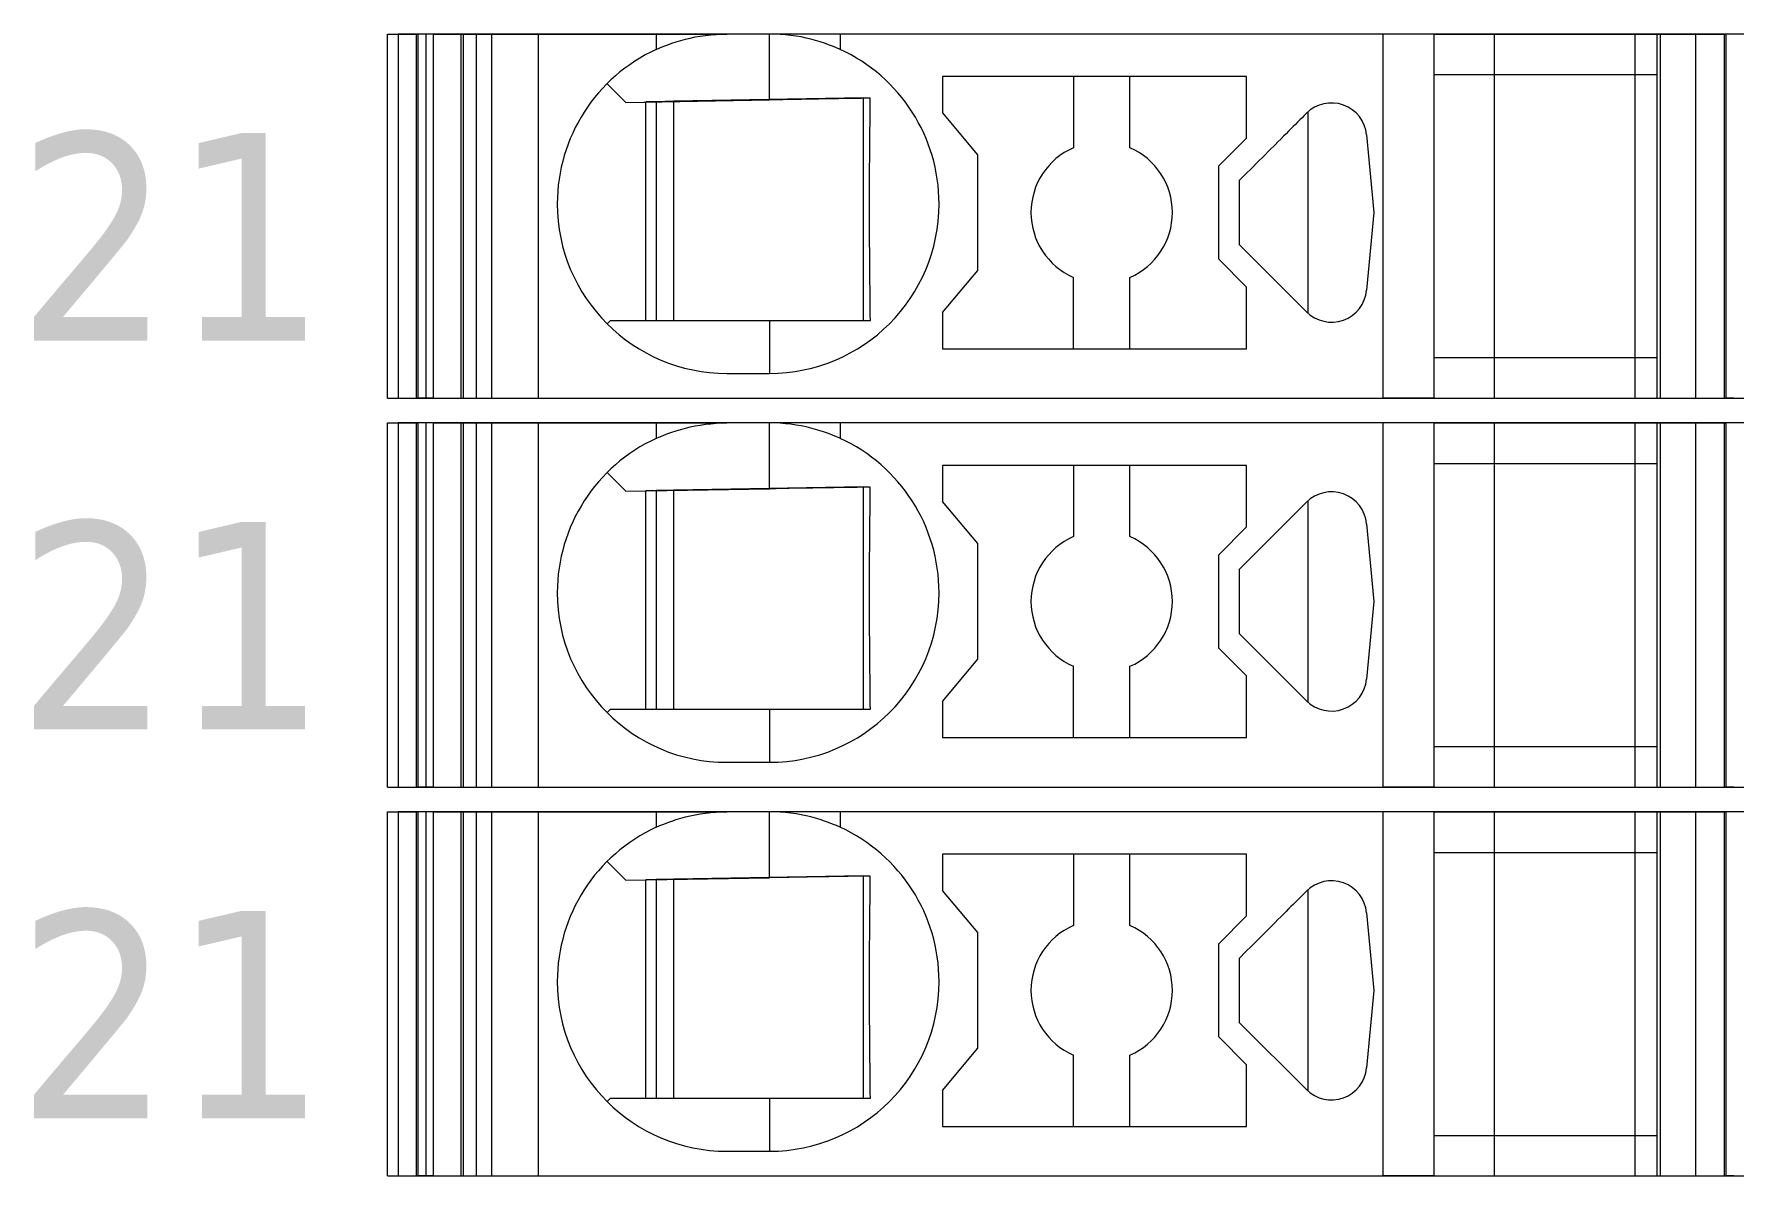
# Model space of a CAD drawing. Header units: millimetres. Extents: x 0 to 2100, y 0 to 1485.
# Drawn here: x 1216.85 to 1240.89, y 293.85 to 310 of the extents above; entities that cross this region are included whole.
import ezdxf
from ezdxf.enums import TextEntityAlignment as Align

# ---------------------------------------------------------------- set-up
doc = ezdxf.new("R2010")
doc.units = ezdxf.units.MM
for name, color, linetype, lineweight in [('EPLAN309', 5, 'Continuous', 5), ('EPLAN493', 5, 'Continuous', 5), ('MAIN-1', 7, 'Continuous', 5), ('MAIN-2', 7, 'Continuous', 5)]:
    doc.layers.add(name, color=color, linetype=linetype, lineweight=lineweight)
doc.styles.add('Tahoma', font='')
doc.styles.get('Tahoma').set_extended_font_data('Tahoma')

# ---------------------------------------------------------------- blocks, each defined once
blk = doc.blocks.new('EPLSYM_LibrarySPECIAL_Symbol12_Variant0_Placement8_89')
at = {"layer": 'EPLAN309', "lineweight": 13, "ltscale": 20}
blk.add_lwpolyline([(0, -5.15), (68.15, -5.15), (68.15, 0), (0, 0)], close=True, dxfattribs=at)
at = {"layer": 'EPLAN493', "color": 5, "style": 'Tahoma'}
blk.add_attdef('17_20450', text='', height=2.93475, dxfattribs=at).set_placement((0, -27.293475), align=Align.MIDDLE_RIGHT)
blk = doc.blocks.new('EPLSYM_LibrarySPECIAL_Symbol12_Variant0_Placement8_90')
at = {"layer": 'EPLAN309', "lineweight": 13, "ltscale": 20}
blk.add_lwpolyline([(0, -5.15), (68.15, -5.15), (68.15, 0), (0, 0)], close=True, dxfattribs=at)
at = {"layer": 'EPLAN493', "color": 5, "style": 'Tahoma'}
blk.add_attdef('17_20450', text='', height=2.93475, dxfattribs=at).set_placement((0, -27.293475), align=Align.MIDDLE_RIGHT)
blk = doc.blocks.new('EPLSYM_LibrarySPECIAL_Symbol12_Variant0_Placement8_91')
at = {"layer": 'EPLAN309', "lineweight": 13, "ltscale": 20}
blk.add_lwpolyline([(0, -5.15), (68.15, -5.15), (68.15, 0), (0, 0)], close=True, dxfattribs=at)
at = {"layer": 'EPLAN493', "color": 5, "style": 'Tahoma'}
blk.add_attdef('17_20450', text='', height=2.93475, dxfattribs=at).set_placement((0, -27.293475), align=Align.MIDDLE_RIGHT)

msp = doc.modelspace()

# ---------------------------------------------------------------- linework, layer by layer
at = {"layer": 'MAIN-1'}
for p, q in [((1221.85, 310), (1222.284, 310)), ((1221.85, 304.85), (1221.85, 310)), ((1222.393, 310), (1222.284, 310)), ((1222.284, 304.85), (1222.284, 310)), ((1222.501, 310), (1222.393, 310)), ((1222.393, 304.85), (1222.393, 310)), ((1222.501, 310), (1225.65, 310)), ((1222.501, 304.85), (1222.501, 310)), ((1225.65, 310), (1226.65, 310)), ((1225.65, 310), (1225.65, 309.782)), ((1226.063, 309.927), (1226.131, 309.943)), ((1226.131, 309.943), (1226.201, 309.958)), ((1226.201, 309.958), (1226.272, 309.97)), ((1226.272, 309.97), (1226.346, 309.981)), ((1226.346, 309.981), (1226.421, 309.989)), ((1226.421, 309.989), (1226.497, 309.995)), ((1226.497, 309.995), (1226.573, 309.999)), ((1226.573, 309.999), (1226.65, 310)), ((1227.25, 310), (1226.65, 310)), ((1227.327, 309.999), (1227.25, 310)), ((1228.25, 310), (1227.25, 310)), ((1227.25, 309.068), (1227.25, 310)), ((1227.403, 309.995), (1227.327, 309.999)), ((1227.479, 309.989), (1227.403, 309.995)), ((1227.554, 309.981), (1227.479, 309.989)), ((1227.628, 309.97), (1227.554, 309.981)), ((1227.699, 309.958), (1227.628, 309.97)), ((1227.769, 309.943), (1227.699, 309.958)), ((1227.837, 309.927), (1227.769, 309.943)), ((1235.932, 310), (1228.25, 310)), ((1228.25, 310), (1228.25, 309.782)), ((1236.65, 310), (1235.932, 310)), ((1235.932, 304.85), (1235.932, 310)), ((1236.65, 310), (1239.8, 310)), ((1236.65, 310), (1236.65, 304.85)), ((1239.8, 310), (1240.35, 310)), ((1239.8, 310), (1239.8, 304.85)), ((1240.35, 310), (1240.784, 310)), ((1240.35, 310), (1240.35, 304.85)), ((1240.893, 310), (1240.784, 310)), ((1240.784, 304.85), (1240.784, 310)), ((1225.65, 309.782), (1225.702, 309.805)), ((1225.702, 309.805), (1225.756, 309.827)), ((1225.756, 309.827), (1225.813, 309.849)), ((1225.813, 309.849), (1225.872, 309.87)), ((1225.872, 309.87), (1225.933, 309.89)), ((1225.933, 309.89), (1225.997, 309.909)), ((1225.997, 309.909), (1226.063, 309.927)), ((1227.903, 309.909), (1227.837, 309.927)), ((1227.967, 309.89), (1227.903, 309.909)), ((1228.028, 309.87), (1227.967, 309.89)), ((1228.087, 309.849), (1228.028, 309.87)), ((1228.144, 309.827), (1228.087, 309.849)), ((1228.198, 309.805), (1228.144, 309.827)), ((1228.25, 309.782), (1228.198, 309.805)), ((1224.953, 309.297), (1225.217, 309.033)), ((1229.7, 309.4), (1229.7, 308.889)), ((1234, 309.4), (1229.7, 309.4)), ((1231.55, 309.4), (1231.55, 308.392)), ((1232.35, 308.392), (1232.35, 309.4)), ((1234, 308.529), (1234, 309.4)), ((1236.65, 309.425), (1239.8, 309.425)), ((1225.217, 309.033), (1227.25, 309.068)), ((1225.5, 305.95), (1225.5, 309.038)), ((1225.65, 309.04), (1225.65, 305.95)), ((1225.9, 305.95), (1225.9, 309.045)), ((1227.345, 309.07), (1227.25, 309.068)), ((1227.438, 309.071), (1227.345, 309.07)), ((1227.53, 309.073), (1227.438, 309.071)), ((1227.618, 309.075), (1227.53, 309.073)), ((1227.703, 309.076), (1227.618, 309.075)), ((1227.786, 309.077), (1227.703, 309.076)), ((1227.865, 309.079), (1227.786, 309.077)), ((1227.943, 309.08), (1227.865, 309.079)), ((1228.017, 309.081), (1227.943, 309.08)), ((1228.09, 309.082), (1228.017, 309.081)), ((1228.16, 309.084), (1228.09, 309.082)), ((1228.229, 309.085), (1228.16, 309.084)), ((1228.297, 309.086), (1228.229, 309.085)), ((1228.363, 309.087), (1228.297, 309.086)), ((1228.428, 309.088), (1228.363, 309.087)), ((1228.491, 309.089), (1228.428, 309.088)), ((1228.554, 309.09), (1228.491, 309.089)), ((1228.615, 309.091), (1228.554, 309.09)), ((1228.579, 305.95), (1228.579, 309.091)), ((1228.676, 309.092), (1228.615, 309.091)), ((1228.675, 308.95), (1228.676, 309.022)), ((1228.676, 309.022), (1228.676, 309.092)), ((1228.673, 308.803), (1228.674, 308.877)), ((1228.673, 308.727), (1228.673, 308.803)), ((1228.674, 308.877), (1228.675, 308.95)), ((1230.2, 308.293), (1229.7, 308.889)), ((1234.721, 308.753), (1234.69, 308.722)), ((1234.752, 308.785), (1234.721, 308.753)), ((1234.784, 308.816), (1234.752, 308.785)), ((1234.815, 308.847), (1234.784, 308.816)), ((1234.846, 308.879), (1234.815, 308.847)), ((1234.867, 308.898), (1234.867, 306.052)), ((1228.67, 308.488), (1228.671, 308.57)), ((1228.671, 308.57), (1228.672, 308.649)), ((1228.672, 308.649), (1228.673, 308.727)), ((1233.6, 308.129), (1234, 308.529)), ((1234.483, 308.515), (1234.443, 308.475)), ((1234.521, 308.553), (1234.483, 308.515)), ((1234.558, 308.59), (1234.521, 308.553)), ((1234.594, 308.626), (1234.558, 308.59)), ((1234.627, 308.659), (1234.594, 308.626)), ((1234.658, 308.691), (1234.627, 308.659)), ((1234.69, 308.722), (1234.658, 308.691)), ((1235.802, 307.475), (1235.698, 308.572)), ((1228.669, 308.317), (1228.67, 308.404)), ((1228.669, 308.226), (1228.669, 308.317)), ((1228.67, 308.404), (1228.67, 308.488)), ((1230.2, 306.657), (1230.2, 308.293)), ((1234.242, 308.274), (1234.158, 308.19)), ((1234.323, 308.356), (1234.242, 308.274)), ((1234.402, 308.434), (1234.323, 308.356)), ((1234.443, 308.475), (1234.402, 308.434)), ((1228.667, 307.931), (1228.668, 308.034)), ((1228.668, 308.132), (1228.669, 308.226)), ((1228.668, 308.034), (1228.668, 308.132)), ((1233.6, 308.129), (1233.6, 306.821)), ((1234.072, 308.104), (1233.986, 308.018)), ((1234.158, 308.19), (1234.072, 308.104)), ((1228.667, 307.824), (1228.667, 307.931)), ((1228.667, 307.713), (1228.667, 307.824)), ((1233.986, 308.018), (1233.9, 307.932)), ((1233.9, 307.802), (1233.9, 307.932)), ((1233.9, 307.671), (1233.9, 307.802)), ((1228.667, 307.6), (1228.667, 307.713)), ((1228.667, 307.479), (1228.667, 307.6)), ((1233.9, 307.54), (1233.9, 307.671)), ((1233.9, 307.41), (1233.9, 307.54)), ((1228.667, 307.361), (1228.667, 307.479)), ((1228.667, 307.247), (1228.667, 307.361)), ((1233.9, 307.279), (1233.9, 307.41)), ((1235.698, 306.378), (1235.802, 307.475)), ((1228.668, 307.138), (1228.667, 307.247)), ((1228.668, 307.034), (1228.668, 307.138)), ((1233.9, 307.148), (1233.9, 307.279)), ((1233.9, 307.018), (1233.9, 307.148)), ((1228.669, 306.934), (1228.668, 307.034)), ((1228.669, 306.839), (1228.669, 306.934)), ((1228.67, 306.748), (1228.669, 306.839)), ((1234, 306.421), (1233.6, 306.821)), ((1233.9, 307.018), (1234.846, 306.071)), ((1228.671, 306.659), (1228.67, 306.748)), ((1228.672, 306.573), (1228.671, 306.659)), ((1229.7, 306.061), (1230.2, 306.657)), ((1228.672, 306.49), (1228.672, 306.573)), ((1228.673, 306.408), (1228.672, 306.49)), ((1228.674, 306.329), (1228.673, 306.408)), ((1231.55, 305.55), (1231.55, 306.558)), ((1232.35, 305.55), (1232.35, 306.558)), ((1234, 305.55), (1234, 306.421)), ((1228.675, 306.25), (1228.674, 306.329)), ((1228.676, 306.174), (1228.675, 306.25)), ((1228.676, 306.098), (1228.676, 306.174)), ((1228.677, 306.024), (1228.676, 306.098)), ((1225, 305.95), (1224.953, 305.903)), ((1225, 305.95), (1227.25, 305.95)), ((1227.25, 305.95), (1227.342, 305.95)), ((1227.25, 305.95), (1227.25, 305.2)), ((1227.342, 305.95), (1227.433, 305.95)), ((1227.433, 305.95), (1227.523, 305.95)), ((1227.523, 305.95), (1227.61, 305.95)), ((1227.61, 305.95), (1227.695, 305.95)), ((1227.695, 305.95), (1227.778, 305.95)), ((1227.778, 305.95), (1227.858, 305.95)), ((1227.858, 305.95), (1227.936, 305.95)), ((1227.936, 305.95), (1228.011, 305.95)), ((1228.011, 305.95), (1228.085, 305.95)), ((1228.085, 305.95), (1228.157, 305.95)), ((1228.157, 305.95), (1228.226, 305.95)), ((1228.226, 305.95), (1228.295, 305.95)), ((1228.295, 305.95), (1228.361, 305.95)), ((1228.361, 305.95), (1228.427, 305.95)), ((1228.427, 305.95), (1228.491, 305.95)), ((1228.491, 305.95), (1228.555, 305.95)), ((1228.555, 305.95), (1228.617, 305.95)), ((1228.617, 305.95), (1228.678, 305.95)), ((1228.678, 305.95), (1228.677, 306.024)), ((1229.7, 306.061), (1229.7, 305.55)), ((1229.7, 305.55), (1234, 305.55)), ((1236.65, 305.425), (1239.8, 305.425)), ((1226.65, 305.2), (1227.25, 305.2)), ((1221.85, 304.85), (1222.284, 304.85)), ((1222.393, 304.85), (1222.284, 304.85)), ((1222.501, 304.85), (1222.393, 304.85)), ((1222.501, 304.85), (1235.932, 304.85)), ((1236.65, 304.85), (1235.932, 304.85)), ((1236.65, 304.85), (1239.8, 304.85)), ((1239.8, 304.85), (1240.35, 304.85)), ((1240.35, 304.85), (1240.784, 304.85)), ((1240.893, 304.85), (1240.784, 304.85)), ((1221.85, 304.5), (1222.284, 304.5)), ((1221.85, 299.35), (1221.85, 304.5)), ((1222.393, 304.5), (1222.284, 304.5)), ((1222.284, 299.35), (1222.284, 304.5)), ((1222.501, 304.5), (1222.393, 304.5)), ((1222.393, 299.35), (1222.393, 304.5)), ((1222.501, 304.5), (1225.65, 304.5)), ((1222.501, 299.35), (1222.501, 304.5)), ((1225.65, 304.5), (1226.65, 304.5)), ((1225.65, 304.5), (1225.65, 304.282)), ((1225.997, 304.409), (1226.063, 304.427)), ((1226.063, 304.427), (1226.131, 304.443)), ((1226.131, 304.443), (1226.201, 304.458)), ((1226.201, 304.458), (1226.272, 304.47)), ((1226.272, 304.47), (1226.346, 304.481)), ((1226.346, 304.481), (1226.421, 304.489)), ((1226.421, 304.489), (1226.497, 304.495)), ((1226.497, 304.495), (1226.573, 304.499)), ((1226.573, 304.499), (1226.65, 304.5)), ((1227.25, 304.5), (1226.65, 304.5)), ((1227.327, 304.499), (1227.25, 304.5)), ((1228.25, 304.5), (1227.25, 304.5)), ((1227.25, 303.568), (1227.25, 304.5)), ((1227.403, 304.495), (1227.327, 304.499)), ((1227.479, 304.489), (1227.403, 304.495)), ((1227.554, 304.481), (1227.479, 304.489)), ((1227.628, 304.47), (1227.554, 304.481)), ((1227.699, 304.458), (1227.628, 304.47)), ((1227.769, 304.443), (1227.699, 304.458)), ((1227.837, 304.427), (1227.769, 304.443)), ((1227.903, 304.409), (1227.837, 304.427)), ((1235.932, 304.5), (1228.25, 304.5)), ((1228.25, 304.5), (1228.25, 304.282)), ((1236.65, 304.5), (1235.932, 304.5)), ((1235.932, 299.35), (1235.932, 304.5)), ((1236.65, 304.5), (1239.8, 304.5)), ((1236.65, 304.5), (1236.65, 299.35)), ((1239.8, 304.5), (1240.35, 304.5)), ((1239.8, 304.5), (1239.8, 299.35)), ((1240.35, 304.5), (1240.784, 304.5)), ((1240.35, 304.5), (1240.35, 299.35)), ((1240.893, 304.5), (1240.784, 304.5)), ((1240.784, 299.35), (1240.784, 304.5)), ((1225.65, 304.282), (1225.702, 304.305)), ((1225.702, 304.305), (1225.756, 304.327)), ((1225.756, 304.327), (1225.813, 304.349)), ((1225.813, 304.349), (1225.872, 304.37)), ((1225.872, 304.37), (1225.933, 304.39)), ((1225.933, 304.39), (1225.997, 304.409)), ((1227.967, 304.39), (1227.903, 304.409)), ((1228.028, 304.37), (1227.967, 304.39)), ((1228.087, 304.349), (1228.028, 304.37)), ((1228.144, 304.327), (1228.087, 304.349)), ((1228.198, 304.305), (1228.144, 304.327)), ((1228.25, 304.282), (1228.198, 304.305)), ((1224.953, 303.797), (1225.217, 303.533)), ((1229.7, 303.9), (1229.7, 303.389)), ((1234, 303.9), (1229.7, 303.9)), ((1231.55, 303.9), (1231.55, 302.892)), ((1232.35, 302.892), (1232.35, 303.9)), ((1234, 303.029), (1234, 303.9)), ((1236.65, 303.925), (1239.8, 303.925)), ((1225.217, 303.533), (1227.25, 303.568)), ((1225.5, 300.45), (1225.5, 303.538)), ((1225.65, 303.54), (1225.65, 300.45)), ((1225.9, 300.45), (1225.9, 303.545)), ((1227.345, 303.57), (1227.25, 303.568)), ((1227.438, 303.571), (1227.345, 303.57)), ((1227.53, 303.573), (1227.438, 303.571)), ((1227.618, 303.575), (1227.53, 303.573)), ((1227.703, 303.576), (1227.618, 303.575)), ((1227.786, 303.577), (1227.703, 303.576)), ((1227.865, 303.579), (1227.786, 303.577)), ((1227.943, 303.58), (1227.865, 303.579)), ((1228.017, 303.581), (1227.943, 303.58)), ((1228.09, 303.582), (1228.017, 303.581)), ((1228.16, 303.584), (1228.09, 303.582)), ((1228.229, 303.585), (1228.16, 303.584)), ((1228.297, 303.586), (1228.229, 303.585)), ((1228.363, 303.587), (1228.297, 303.586)), ((1228.428, 303.588), (1228.363, 303.587)), ((1228.491, 303.589), (1228.428, 303.588)), ((1228.554, 303.59), (1228.491, 303.589)), ((1228.615, 303.591), (1228.554, 303.59)), ((1228.579, 300.45), (1228.579, 303.591)), ((1228.676, 303.592), (1228.615, 303.591)), ((1228.675, 303.45), (1228.676, 303.522)), ((1228.676, 303.522), (1228.676, 303.592)), ((1228.672, 303.149), (1228.673, 303.227)), ((1228.673, 303.303), (1228.674, 303.377)), ((1228.673, 303.227), (1228.673, 303.303)), ((1228.674, 303.377), (1228.675, 303.45)), ((1230.2, 302.793), (1229.7, 303.389)), ((1234.69, 303.222), (1234.658, 303.191)), ((1234.721, 303.253), (1234.69, 303.222)), ((1234.752, 303.285), (1234.721, 303.253)), ((1234.784, 303.316), (1234.752, 303.285)), ((1234.815, 303.347), (1234.784, 303.316)), ((1234.846, 303.379), (1234.815, 303.347)), ((1234.867, 303.398), (1234.867, 300.552)), ((1228.67, 302.988), (1228.671, 303.07)), ((1228.67, 302.904), (1228.67, 302.988)), ((1228.671, 303.07), (1228.672, 303.149)), ((1233.6, 302.629), (1234, 303.029)), ((1234.443, 302.975), (1234.402, 302.934)), ((1234.483, 303.015), (1234.443, 302.975)), ((1234.521, 303.053), (1234.483, 303.015)), ((1234.558, 303.09), (1234.521, 303.053)), ((1234.594, 303.126), (1234.558, 303.09)), ((1234.627, 303.159), (1234.594, 303.126)), ((1234.658, 303.191), (1234.627, 303.159)), ((1235.802, 301.975), (1235.698, 303.072)), ((1228.669, 302.817), (1228.67, 302.904)), ((1228.669, 302.726), (1228.669, 302.817)), ((1230.2, 301.157), (1230.2, 302.793)), ((1234.242, 302.774), (1234.158, 302.69)), ((1234.323, 302.856), (1234.242, 302.774)), ((1234.402, 302.934), (1234.323, 302.856)), ((1228.667, 302.431), (1228.668, 302.534)), ((1228.668, 302.632), (1228.669, 302.726)), ((1228.668, 302.534), (1228.668, 302.632)), ((1233.6, 302.629), (1233.6, 301.321)), ((1233.986, 302.518), (1233.9, 302.432)), ((1234.072, 302.604), (1233.986, 302.518)), ((1234.158, 302.69), (1234.072, 302.604)), ((1228.667, 302.324), (1228.667, 302.431)), ((1228.667, 302.213), (1228.667, 302.324)), ((1233.9, 302.302), (1233.9, 302.432)), ((1233.9, 302.171), (1233.9, 302.302)), ((1228.667, 302.1), (1228.667, 302.213)), ((1228.667, 301.979), (1228.667, 302.1)), ((1233.9, 302.04), (1233.9, 302.171)), ((1233.9, 301.91), (1233.9, 302.04)), ((1228.667, 301.861), (1228.667, 301.979)), ((1228.667, 301.747), (1228.667, 301.861)), ((1233.9, 301.779), (1233.9, 301.91)), ((1233.9, 301.648), (1233.9, 301.779)), ((1235.698, 300.878), (1235.802, 301.975)), ((1228.668, 301.638), (1228.667, 301.747)), ((1228.668, 301.534), (1228.668, 301.638)), ((1228.669, 301.434), (1228.668, 301.534)), ((1233.9, 301.518), (1233.9, 301.648)), ((1228.669, 301.339), (1228.669, 301.434)), ((1228.67, 301.248), (1228.669, 301.339)), ((1234, 300.921), (1233.6, 301.321)), ((1233.9, 301.518), (1234.846, 300.571)), ((1228.671, 301.159), (1228.67, 301.248)), ((1228.672, 301.073), (1228.671, 301.159)), ((1228.672, 300.99), (1228.672, 301.073)), ((1229.7, 300.561), (1230.2, 301.157)), ((1231.55, 300.05), (1231.55, 301.058)), ((1232.35, 300.05), (1232.35, 301.058)), ((1228.673, 300.908), (1228.672, 300.99)), ((1228.674, 300.829), (1228.673, 300.908)), ((1228.675, 300.75), (1228.674, 300.829)), ((1234, 300.05), (1234, 300.921)), ((1228.676, 300.674), (1228.675, 300.75)), ((1228.676, 300.598), (1228.676, 300.674)), ((1228.677, 300.524), (1228.676, 300.598)), ((1225, 300.45), (1224.953, 300.403)), ((1225, 300.45), (1227.25, 300.45)), ((1227.25, 300.45), (1227.342, 300.45)), ((1227.25, 300.45), (1227.25, 299.7)), ((1227.342, 300.45), (1227.433, 300.45)), ((1227.433, 300.45), (1227.523, 300.45)), ((1227.523, 300.45), (1227.61, 300.45)), ((1227.61, 300.45), (1227.695, 300.45)), ((1227.695, 300.45), (1227.778, 300.45)), ((1227.778, 300.45), (1227.858, 300.45)), ((1227.858, 300.45), (1227.936, 300.45)), ((1227.936, 300.45), (1228.011, 300.45)), ((1228.011, 300.45), (1228.085, 300.45)), ((1228.085, 300.45), (1228.157, 300.45)), ((1228.157, 300.45), (1228.226, 300.45)), ((1228.226, 300.45), (1228.295, 300.45)), ((1228.295, 300.45), (1228.361, 300.45)), ((1228.361, 300.45), (1228.427, 300.45)), ((1228.427, 300.45), (1228.491, 300.45)), ((1228.491, 300.45), (1228.555, 300.45)), ((1228.555, 300.45), (1228.617, 300.45)), ((1228.617, 300.45), (1228.678, 300.45)), ((1228.678, 300.45), (1228.677, 300.524)), ((1229.7, 300.561), (1229.7, 300.05)), ((1229.7, 300.05), (1234, 300.05)), ((1236.65, 299.925), (1239.8, 299.925)), ((1226.65, 299.7), (1227.25, 299.7)), ((1221.85, 299.35), (1222.284, 299.35)), ((1222.393, 299.35), (1222.284, 299.35)), ((1222.501, 299.35), (1222.393, 299.35)), ((1222.501, 299.35), (1235.932, 299.35)), ((1236.65, 299.35), (1235.932, 299.35)), ((1236.65, 299.35), (1239.8, 299.35)), ((1239.8, 299.35), (1240.35, 299.35)), ((1240.35, 299.35), (1240.784, 299.35)), ((1240.893, 299.35), (1240.784, 299.35)), ((1221.85, 299), (1222.284, 299)), ((1221.85, 293.85), (1221.85, 299)), ((1222.393, 299), (1222.284, 299)), ((1222.284, 293.85), (1222.284, 299)), ((1222.501, 299), (1222.393, 299)), ((1222.393, 293.85), (1222.393, 299)), ((1222.501, 299), (1225.65, 299)), ((1222.501, 293.85), (1222.501, 299)), ((1225.65, 299), (1226.65, 299)), ((1225.65, 299), (1225.65, 298.782)), ((1225.872, 298.87), (1225.933, 298.89)), ((1225.933, 298.89), (1225.997, 298.909)), ((1225.997, 298.909), (1226.063, 298.927)), ((1226.063, 298.927), (1226.131, 298.943)), ((1226.131, 298.943), (1226.201, 298.958)), ((1226.201, 298.958), (1226.272, 298.97)), ((1226.272, 298.97), (1226.346, 298.981)), ((1226.346, 298.981), (1226.421, 298.989)), ((1226.421, 298.989), (1226.497, 298.995)), ((1226.497, 298.995), (1226.573, 298.999)), ((1226.573, 298.999), (1226.65, 299)), ((1227.25, 299), (1226.65, 299)), ((1227.327, 298.999), (1227.25, 299)), ((1228.25, 299), (1227.25, 299)), ((1227.25, 298.068), (1227.25, 299)), ((1227.403, 298.995), (1227.327, 298.999)), ((1227.479, 298.989), (1227.403, 298.995)), ((1227.554, 298.981), (1227.479, 298.989)), ((1227.628, 298.97), (1227.554, 298.981)), ((1227.699, 298.958), (1227.628, 298.97)), ((1227.769, 298.943), (1227.699, 298.958)), ((1227.837, 298.927), (1227.769, 298.943)), ((1227.903, 298.909), (1227.837, 298.927)), ((1227.967, 298.89), (1227.903, 298.909)), ((1228.028, 298.87), (1227.967, 298.89)), ((1235.932, 299), (1228.25, 299)), ((1228.25, 299), (1228.25, 298.782)), ((1236.65, 299), (1235.932, 299)), ((1235.932, 293.85), (1235.932, 299)), ((1236.65, 299), (1239.8, 299)), ((1236.65, 299), (1236.65, 293.85)), ((1239.8, 299), (1240.35, 299)), ((1239.8, 299), (1239.8, 293.85)), ((1240.35, 299), (1240.784, 299)), ((1240.35, 299), (1240.35, 293.85)), ((1240.893, 299), (1240.784, 299)), ((1240.784, 293.85), (1240.784, 299)), ((1225.65, 298.782), (1225.702, 298.805)), ((1225.702, 298.805), (1225.756, 298.827)), ((1225.756, 298.827), (1225.813, 298.849)), ((1225.813, 298.849), (1225.872, 298.87)), ((1228.087, 298.849), (1228.028, 298.87)), ((1228.144, 298.827), (1228.087, 298.849)), ((1228.198, 298.805), (1228.144, 298.827)), ((1228.25, 298.782), (1228.198, 298.805)), ((1236.65, 298.425), (1239.8, 298.425)), ((1224.953, 298.297), (1225.217, 298.033)), ((1229.7, 298.4), (1229.7, 297.889)), ((1234, 298.4), (1229.7, 298.4)), ((1231.55, 298.4), (1231.55, 297.392)), ((1232.35, 297.392), (1232.35, 298.4)), ((1234, 297.529), (1234, 298.4)), ((1225.217, 298.033), (1227.25, 298.068)), ((1225.5, 294.95), (1225.5, 298.038)), ((1225.65, 298.04), (1225.65, 294.95)), ((1225.9, 294.95), (1225.9, 298.045)), ((1227.345, 298.07), (1227.25, 298.068)), ((1227.438, 298.071), (1227.345, 298.07)), ((1227.53, 298.073), (1227.438, 298.071)), ((1227.618, 298.075), (1227.53, 298.073)), ((1227.703, 298.076), (1227.618, 298.075)), ((1227.786, 298.077), (1227.703, 298.076)), ((1227.865, 298.079), (1227.786, 298.077)), ((1227.943, 298.08), (1227.865, 298.079)), ((1228.017, 298.081), (1227.943, 298.08)), ((1228.09, 298.082), (1228.017, 298.081)), ((1228.16, 298.084), (1228.09, 298.082)), ((1228.229, 298.085), (1228.16, 298.084)), ((1228.297, 298.086), (1228.229, 298.085)), ((1228.363, 298.087), (1228.297, 298.086)), ((1228.428, 298.088), (1228.363, 298.087)), ((1228.491, 298.089), (1228.428, 298.088)), ((1228.554, 298.09), (1228.491, 298.089)), ((1228.615, 298.091), (1228.554, 298.09)), ((1228.579, 294.95), (1228.579, 298.091)), ((1228.676, 298.092), (1228.615, 298.091)), ((1228.674, 297.877), (1228.675, 297.95)), ((1228.675, 297.95), (1228.676, 298.022)), ((1228.676, 298.022), (1228.676, 298.092)), ((1228.672, 297.649), (1228.673, 297.727)), ((1228.673, 297.803), (1228.674, 297.877)), ((1228.673, 297.727), (1228.673, 297.803)), ((1230.2, 297.293), (1229.7, 297.889)), ((1234.658, 297.691), (1234.627, 297.659)), ((1234.69, 297.722), (1234.658, 297.691)), ((1234.721, 297.753), (1234.69, 297.722)), ((1234.752, 297.785), (1234.721, 297.753)), ((1234.784, 297.816), (1234.752, 297.785)), ((1234.815, 297.847), (1234.784, 297.816)), ((1234.846, 297.879), (1234.815, 297.847)), ((1234.867, 297.898), (1234.867, 295.052)), ((1228.67, 297.488), (1228.671, 297.57)), ((1228.67, 297.404), (1228.67, 297.488)), ((1228.671, 297.57), (1228.672, 297.649)), ((1233.6, 297.129), (1234, 297.529)), ((1234.443, 297.475), (1234.402, 297.434)), ((1234.483, 297.515), (1234.443, 297.475)), ((1234.521, 297.553), (1234.483, 297.515)), ((1234.558, 297.59), (1234.521, 297.553)), ((1234.594, 297.626), (1234.558, 297.59)), ((1234.627, 297.659), (1234.594, 297.626)), ((1235.802, 296.475), (1235.698, 297.572)), ((1228.668, 297.132), (1228.669, 297.226)), ((1228.669, 297.317), (1228.67, 297.404)), ((1228.669, 297.226), (1228.669, 297.317)), ((1230.2, 295.657), (1230.2, 297.293)), ((1234.242, 297.274), (1234.158, 297.19)), ((1234.323, 297.356), (1234.242, 297.274)), ((1234.402, 297.434), (1234.323, 297.356)), ((1228.667, 296.931), (1228.668, 297.034)), ((1228.668, 297.034), (1228.668, 297.132)), ((1233.6, 297.129), (1233.6, 295.821)), ((1233.986, 297.018), (1233.9, 296.932)), ((1234.072, 297.104), (1233.986, 297.018)), ((1234.158, 297.19), (1234.072, 297.104)), ((1228.667, 296.824), (1228.667, 296.931)), ((1228.667, 296.713), (1228.667, 296.824)), ((1233.9, 296.802), (1233.9, 296.932)), ((1233.9, 296.671), (1233.9, 296.802)), ((1228.667, 296.6), (1228.667, 296.713)), ((1228.667, 296.479), (1228.667, 296.6)), ((1228.667, 296.361), (1228.667, 296.479)), ((1233.9, 296.54), (1233.9, 296.671)), ((1233.9, 296.41), (1233.9, 296.54)), ((1228.667, 296.247), (1228.667, 296.361)), ((1228.668, 296.138), (1228.667, 296.247)), ((1233.9, 296.279), (1233.9, 296.41)), ((1233.9, 296.148), (1233.9, 296.279)), ((1235.698, 295.378), (1235.802, 296.475)), ((1228.668, 296.034), (1228.668, 296.138)), ((1228.669, 295.934), (1228.668, 296.034)), ((1233.9, 296.018), (1233.9, 296.148)), ((1233.9, 296.018), (1234.846, 295.071)), ((1228.669, 295.839), (1228.669, 295.934)), ((1228.67, 295.748), (1228.669, 295.839)), ((1234, 295.421), (1233.6, 295.821)), ((1228.671, 295.659), (1228.67, 295.748)), ((1228.672, 295.573), (1228.671, 295.659)), ((1228.672, 295.49), (1228.672, 295.573)), ((1229.7, 295.061), (1230.2, 295.657)), ((1231.55, 294.55), (1231.55, 295.558)), ((1232.35, 294.55), (1232.35, 295.558)), ((1228.673, 295.408), (1228.672, 295.49)), ((1228.674, 295.329), (1228.673, 295.408)), ((1228.675, 295.25), (1228.674, 295.329)), ((1234, 294.55), (1234, 295.421)), ((1228.676, 295.174), (1228.675, 295.25)), ((1228.676, 295.098), (1228.676, 295.174)), ((1228.677, 295.024), (1228.676, 295.098)), ((1229.7, 295.061), (1229.7, 294.55)), ((1225, 294.95), (1224.953, 294.903)), ((1225, 294.95), (1227.25, 294.95)), ((1227.25, 294.95), (1227.342, 294.95)), ((1227.25, 294.95), (1227.25, 294.2)), ((1227.342, 294.95), (1227.433, 294.95)), ((1227.433, 294.95), (1227.523, 294.95)), ((1227.523, 294.95), (1227.61, 294.95)), ((1227.61, 294.95), (1227.695, 294.95)), ((1227.695, 294.95), (1227.778, 294.95)), ((1227.778, 294.95), (1227.858, 294.95)), ((1227.858, 294.95), (1227.936, 294.95)), ((1227.936, 294.95), (1228.011, 294.95)), ((1228.011, 294.95), (1228.085, 294.95)), ((1228.085, 294.95), (1228.157, 294.95)), ((1228.157, 294.95), (1228.226, 294.95)), ((1228.226, 294.95), (1228.295, 294.95)), ((1228.295, 294.95), (1228.361, 294.95)), ((1228.361, 294.95), (1228.427, 294.95)), ((1228.427, 294.95), (1228.491, 294.95)), ((1228.491, 294.95), (1228.555, 294.95)), ((1228.555, 294.95), (1228.617, 294.95)), ((1228.617, 294.95), (1228.678, 294.95)), ((1228.678, 294.95), (1228.677, 295.024)), ((1229.7, 294.55), (1234, 294.55)), ((1236.65, 294.425), (1239.8, 294.425)), ((1226.65, 294.2), (1227.25, 294.2)), ((1221.85, 293.85), (1222.284, 293.85)), ((1222.393, 293.85), (1222.284, 293.85)), ((1222.501, 293.85), (1222.393, 293.85)), ((1222.501, 293.85), (1235.932, 293.85)), ((1236.65, 293.85), (1235.932, 293.85)), ((1236.65, 293.85), (1239.8, 293.85)), ((1239.8, 293.85), (1240.35, 293.85)), ((1240.35, 293.85), (1240.784, 293.85)), ((1240.893, 293.85), (1240.784, 293.85))]:
    msp.add_line(p, q, dxfattribs=at)
for centre, radius, start, end in [((1226.65, 307.6), 2.4, 114.6244, 180), ((1227.25, 307.6), 2.4, 0, 65.3756), ((1235.2, 308.525), 0.5, 5.4404, 135), ((1231.95, 307.475), 1, 113.5782, 180), ((1231.95, 307.475), 1, 0, 66.4218), ((1226.65, 307.6), 2.4, 180, 270), ((1227.25, 307.6), 2.4, 270, 0), ((1231.95, 307.475), 1, 180, 246.4218), ((1231.95, 307.475), 1, 293.5782, 0), ((1235.2, 306.425), 0.5, 225, 354.5596), ((1226.65, 302.1), 2.4, 114.6244, 180), ((1227.25, 302.1), 2.4, 0, 65.3756), ((1235.2, 303.025), 0.5, 5.4404, 135), ((1231.95, 301.975), 1, 113.5782, 180), ((1231.95, 301.975), 1, 0, 66.4218), ((1226.65, 302.1), 2.4, 180, 270), ((1227.25, 302.1), 2.4, 270, 0), ((1231.95, 301.975), 1, 180, 246.4218), ((1231.95, 301.975), 1, 293.5782, 0), ((1235.2, 300.925), 0.5, 225, 354.5596), ((1226.65, 296.6), 2.4, 114.6244, 180), ((1227.25, 296.6), 2.4, 0, 65.3756), ((1235.2, 297.525), 0.5, 5.4404, 135), ((1231.95, 296.475), 1, 113.5782, 180), ((1231.95, 296.475), 1, 0, 66.4218), ((1226.65, 296.6), 2.4, 180, 270), ((1227.25, 296.6), 2.4, 270, 0), ((1231.95, 296.475), 1, 180, 246.4218), ((1231.95, 296.475), 1, 293.5782, 0), ((1235.2, 295.425), 0.5, 225, 354.5596)]:
    msp.add_arc(centre, radius, start, end, dxfattribs=at)
at = {"layer": 'MAIN-2'}
for p, q in [((1222.256, 310), (1222.256, 304.85)), ((1222.889, 304.85), (1222.889, 310)), ((1222.917, 310), (1222.917, 304.85)), ((1223.102, 310), (1223.102, 304.85)), ((1223.32, 310), (1223.32, 304.85)), ((1223.981, 310), (1223.981, 304.85)), ((1237.506, 304.85), (1237.506, 310)), ((1239.491, 310), (1239.491, 304.85)), ((1239.85, 310), (1239.85, 304.85)), ((1240.756, 310), (1240.756, 304.85)), ((1225.217, 309.033), (1225.5, 309.038)), ((1225.65, 309.042), (1225.5, 309.039)), ((1225.5, 309.039), (1225.5, 309.038)), ((1225.5, 309.038), (1225.5, 309.038)), ((1225.9, 309.048), (1225.65, 309.043)), ((1225.65, 309.042), (1225.65, 309.043)), ((1225.65, 309.042), (1225.65, 309.04)), ((1225.9, 309.053), (1228.579, 309.1)), ((1225.9, 309.048), (1225.9, 309.053)), ((1225.9, 309.045), (1225.9, 309.048)), ((1228.579, 309.1), (1228.676, 309.092)), ((1228.579, 309.091), (1228.579, 309.1)), ((1225.65, 305.95), (1225.65, 305.95)), ((1225.9, 305.95), (1225.9, 305.95)), ((1222.256, 304.5), (1222.256, 299.35)), ((1222.889, 299.35), (1222.889, 304.5)), ((1222.917, 304.5), (1222.917, 299.35)), ((1223.102, 304.5), (1223.102, 299.35)), ((1223.32, 304.5), (1223.32, 299.35)), ((1223.981, 304.5), (1223.981, 299.35)), ((1237.506, 299.35), (1237.506, 304.5)), ((1239.491, 304.5), (1239.491, 299.35)), ((1239.85, 304.5), (1239.85, 299.35)), ((1240.756, 304.5), (1240.756, 299.35)), ((1225.217, 303.533), (1225.5, 303.538)), ((1225.65, 303.542), (1225.5, 303.539)), ((1225.5, 303.539), (1225.5, 303.538)), ((1225.5, 303.538), (1225.5, 303.538)), ((1225.9, 303.548), (1225.65, 303.543)), ((1225.65, 303.542), (1225.65, 303.543)), ((1225.65, 303.542), (1225.65, 303.54)), ((1225.9, 303.553), (1228.579, 303.6)), ((1225.9, 303.548), (1225.9, 303.553)), ((1225.9, 303.545), (1225.9, 303.548)), ((1228.579, 303.6), (1228.676, 303.592)), ((1228.579, 303.591), (1228.579, 303.6)), ((1225.65, 300.45), (1225.65, 300.45)), ((1225.9, 300.45), (1225.9, 300.45)), ((1222.256, 299), (1222.256, 293.85)), ((1222.889, 293.85), (1222.889, 299)), ((1222.917, 299), (1222.917, 293.85)), ((1223.102, 299), (1223.102, 293.85)), ((1223.32, 299), (1223.32, 293.85)), ((1223.981, 299), (1223.981, 293.85)), ((1237.506, 293.85), (1237.506, 299)), ((1239.491, 299), (1239.491, 293.85)), ((1239.85, 299), (1239.85, 293.85)), ((1240.756, 299), (1240.756, 293.85)), ((1225.217, 298.033), (1225.5, 298.038)), ((1225.65, 298.042), (1225.5, 298.039)), ((1225.5, 298.039), (1225.5, 298.038)), ((1225.5, 298.038), (1225.5, 298.038)), ((1225.9, 298.048), (1225.65, 298.043)), ((1225.65, 298.042), (1225.65, 298.043)), ((1225.65, 298.042), (1225.65, 298.04)), ((1225.9, 298.053), (1228.579, 298.1)), ((1225.9, 298.048), (1225.9, 298.053)), ((1225.9, 298.045), (1225.9, 298.048)), ((1228.579, 298.1), (1228.676, 298.092)), ((1228.579, 298.091), (1228.579, 298.1)), ((1225.65, 294.95), (1225.65, 294.95)), ((1225.9, 294.95), (1225.9, 294.95))]:
    msp.add_line(p, q, dxfattribs=at)

# ---------------------------------------------------------------- block references
ref = msp.add_blockref('EPLSYM_LibrarySPECIAL_Symbol12_Variant0_Placement8_89', (1222, 310))
ref.add_attrib('17_20450', '21', dxfattribs={"layer": 'EPLAN493', "color": 5, "height": 2.9348, "style": 'Tahoma'}).set_placement((1221, 307.132), align=Align.MIDDLE_RIGHT)
ref = msp.add_blockref('EPLSYM_LibrarySPECIAL_Symbol12_Variant0_Placement8_90', (1222, 304.5))
ref.add_attrib('17_20450', '21', dxfattribs={"layer": 'EPLAN493', "color": 5, "height": 2.9348, "style": 'Tahoma'}).set_placement((1221, 301.632), align=Align.MIDDLE_RIGHT)
ref = msp.add_blockref('EPLSYM_LibrarySPECIAL_Symbol12_Variant0_Placement8_91', (1222, 299))
ref.add_attrib('17_20450', '21', dxfattribs={"layer": 'EPLAN493', "color": 5, "height": 2.9348, "style": 'Tahoma'}).set_placement((1221, 296.132), align=Align.MIDDLE_RIGHT)

doc.saveas('drawing.dxf')
